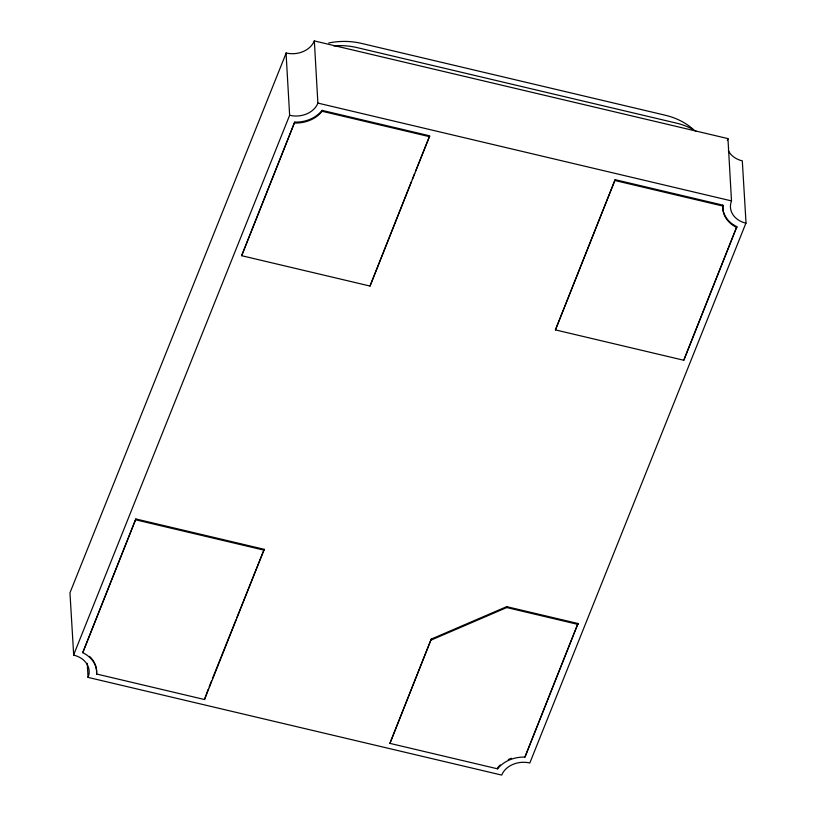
<?xml version="1.0" encoding="UTF-8"?>
<svg xmlns="http://www.w3.org/2000/svg" width="816" height="816" viewBox="0 0 816 816"><rect width="100%" height="100%" fill="white"/><g stroke="black" fill="none" stroke-linecap="round" stroke-linejoin="round"><path stroke-width="1.22" d="M88.046 677.392L88.097 677.27A22.338 17.819 -3.3 0 0 73.695 655.136L69.962 592.793L286.192 52.999A22.338 17.819 -3.3 0 0 314.282 40.912L727.954 138.608L731.503 201.032A22.338 17.819 -3.3 0 0 745.906 223.166L529.808 763.001A22.338 17.819 -3.3 0 0 501.707 775.088L88.046 677.392L87.241 663.398M73.552 655.105L289.639 115.27L286.049 52.969M135.854 518.956L82.742 652.678A29.988 23.919 -3.3 0 1 96.625 674.016L204.5 699.526L264.221 549.311L135.854 518.956L82.742 652.678M294.709 122.114L241.648 255.694L370.015 286.049L429.726 135.833L322.034 110.364A29.988 23.919 -3.3 0 1 294.709 122.114L241.648 255.694M314.333 40.8L317.883 103.224A22.338 17.819 -3.3 0 1 289.782 115.311L289.639 115.27M208.213 689.224L204.5 699.526M209.151 686.868L211.507 680.993M212.446 678.637L235.977 619.854M236.915 617.508L264.221 549.311M411.376 181.682L370.015 286.049M412.315 179.336L414.671 173.451M415.609 171.105L429.257 137.006M431.236 639.101L389.915 743.376L497.607 768.845A29.988 23.919 -3.3 0 1 524.943 757.095L577.993 623.516L506.685 606.655L431.236 639.101L389.915 743.376M615.142 179.673L555.431 329.899L683.788 360.254L736.848 226.675A29.978 23.909 -3.3 0 1 722.843 205.142L615.142 179.673L555.431 329.899M727.954 138.608L727.903 138.73A22.338 17.819 -3.3 0 0 727.311 140.546M577.993 623.516L524.943 757.085M736.848 226.675L683.788 360.254M431.297 640.009L506.736 607.553L578.044 624.424M328.736 42.962C339.303 40.861 350.288 40.841 360.815 43.238L666.029 115.413C675.944 117.892 685.409 122.42 693.08 129.244M317.924 103.102L731.544 200.92M294.76 123.022A29.988 23.919 -3.3 0 0 322.085 111.262L429.787 136.731M615.193 180.581L722.894 206.05A29.978 23.909 -3.3 0 0 736.899 227.582M135.905 519.863L264.272 550.219M746.038 223.207L742.305 160.864A22.338 17.819 -3.3 0 1 728.331 150.613M722.843 205.142L722.894 206.05M506.685 606.655L506.736 607.553M497.607 768.845L497.556 767.948A29.988 23.919 -3.3 0 1 500.29 764.929M322.034 110.364L322.085 111.262M96.625 674.016L96.574 673.118A29.988 23.919 -3.3 0 0 89.536 656.401M508.276 759.553A29.988 23.919 -3.3 0 1 511.377 758.278M333.713 45.91A59.976 47.838 -3.3 0 1 356.939 47.573L676.423 123.124A59.976 47.838 -3.3 0 1 696.344 131.447"/></g></svg>
